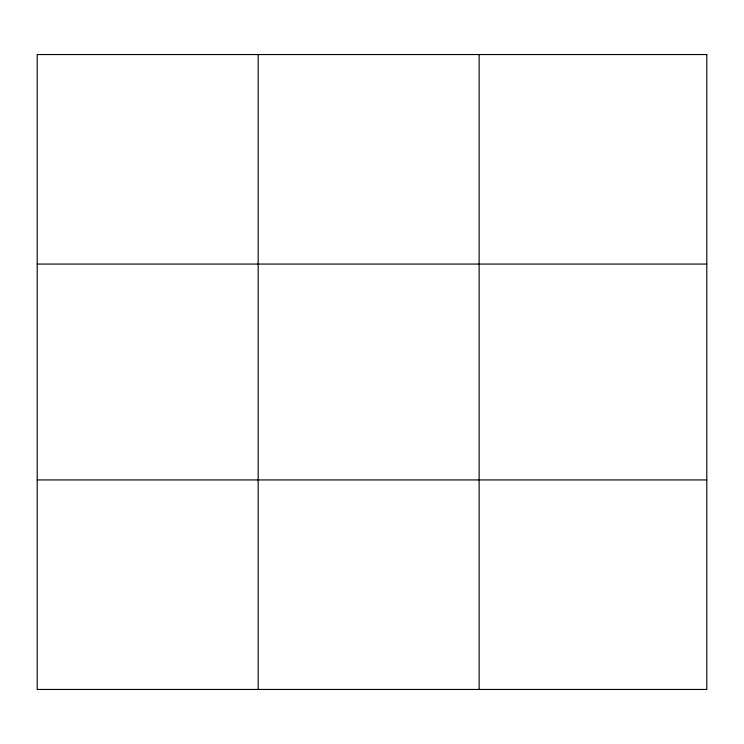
<?xml version="1.0" encoding="UTF-8"?>
<svg xmlns="http://www.w3.org/2000/svg" width="744" height="744" viewBox="0 0 744 744"><rect width="100%" height="100%" fill="white"/><g stroke="black" fill="none" stroke-linecap="round" stroke-linejoin="round"><path stroke-width="1.12" d="M258.168 54.544L258.168 689.456M479.136 54.544L479.136 689.456M37.2 264.064L706.8 264.064M37.2 479.936L706.8 479.936M706.8 54.544L706.8 689.456L37.2 689.456L37.2 54.544L706.8 54.544"/></g></svg>
